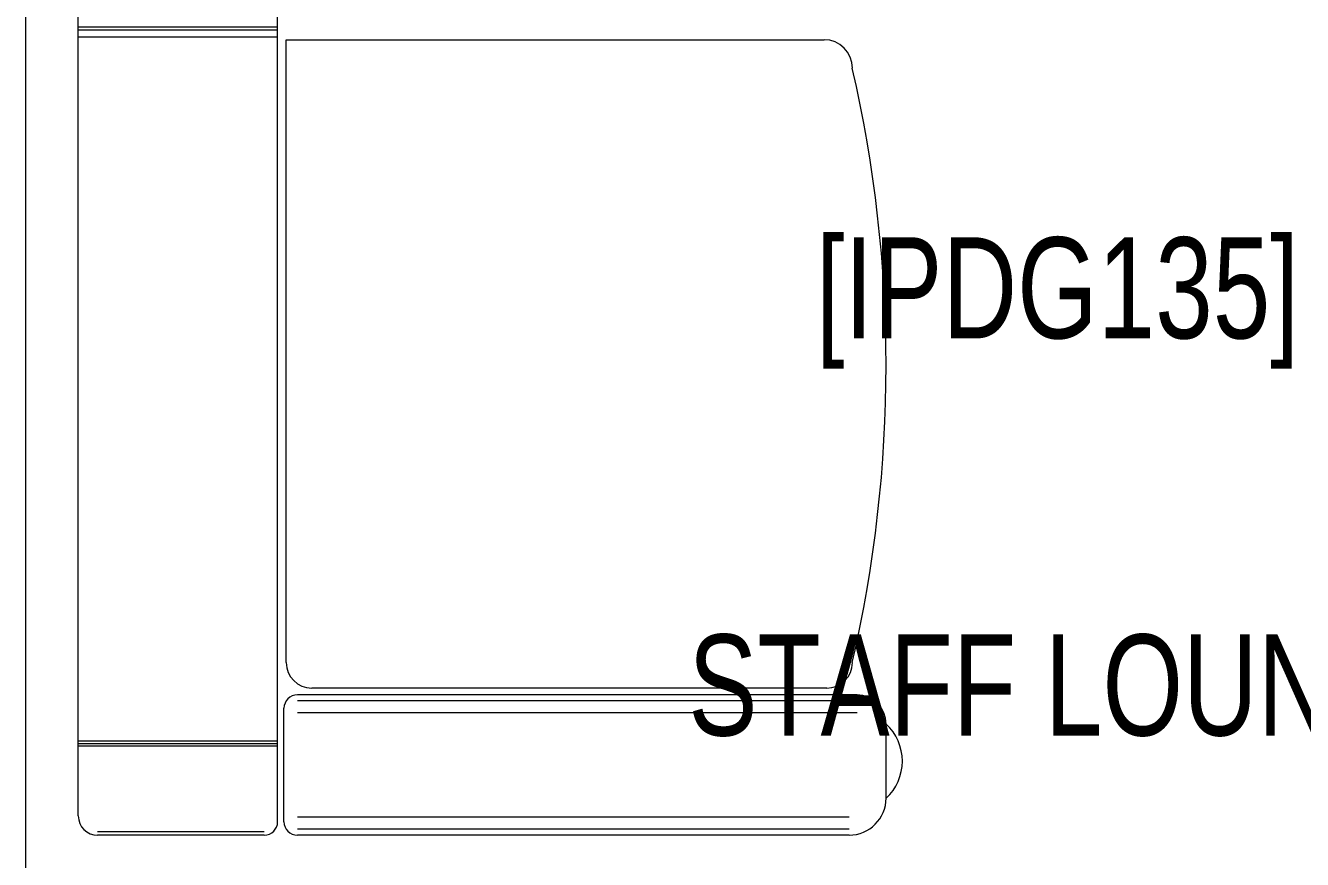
# Model space of a CAD drawing. Header units: metres. Extents: x -18745 to 220762, y -1579758 to -1356048.
# Drawn here: x 131342 to 132606, y -1409766 to -1408940 of the extents above; entities that cross this region are included whole.
import ezdxf

# ---------------------------------------------------------------- set-up
doc = ezdxf.new("R2010")
doc.units = ezdxf.units.M
doc.layers.get('0').update_dxf_attribs({"lineweight": 0})
for name, color, linetype, lineweight in [('A-100 - Copy$0$72_EGR_BASE_TEXT', 8, 'Continuous', 0), ('A-100 - Copy$0$Medical Equipment and Furniture', 8, 'Continuous', 0), ('A-100 - Copy$0$Medical Equipment and Furniture1', 8, 'Continuous', 5), ('A-100 - Copy$0$Walls', 8, 'Continuous', 0)]:
    doc.layers.add(name, color=color, linetype=linetype, lineweight=lineweight)
doc.styles.add('A-100 - Copy$0$X3G_ENTITY_2587EA', font='swisscl.ttf', dxfattribs={"height": 200})

# ---------------------------------------------------------------- blocks, each defined once
blk = doc.blocks.new('A-100 - Copy$0$GF21008-P')
at = {"layer": 'A-100 - Copy$0$Medical Equipment and Furniture1'}
for p, q in [((-0.7709, 0), (0.7906, 0)), ((-0.7019, -0.1974), (-0.7019, 0)), ((-0.6994, -0.1974), (-0.6994, 0)), ((-0.6968, -0.1974), (-0.6968, 0)), ((0, -0.1974), (0, 0)), ((0.0069, -0.1974), (0.0069, 0)), ((0.0099, -0.1974), (0.0099, 0)), ((-0.79, -0.1841), (-0.79, -0.0191)), ((-0.7866, -0.1841), (-0.7866, -0.0191)), ((-0.7767, -0.1974), (0.7964, -0.1974)), ((-0.7767, -0.2037), (-0.6644, -0.2037)), ((-0.6191, -0.2059), (-0.0026, -0.2059)), ((-0.0026, -0.2059), (-0.0026, -0.7385)), ((-0.79, -0.7634), (-0.79, -0.217)), ((-0.784, -0.7634), (-0.784, -0.217)), ((-0.7722, -0.7634), (-0.7722, -0.217)), ((-0.6689, -0.7712), (-0.6689, -0.217)), ((-0.6571, -0.7712), (-0.6571, -0.217)), ((-0.6512, -0.7712), (-0.6512, -0.217)), ((-0.6444, -0.7413), (-0.6444, -0.2312)), ((-0.7533, -0.8), (-0.68, -0.8))]:
    blk.add_line(p, q, dxfattribs=at)
for centre, radius, start, end in [((-0.7709, -0.0191), 0.0191, 90, 180), ((-0.7767, -0.1841), 0.0133, 180, 270), ((-0.7767, -0.217), 0.0133, 90, 180), ((-0.6644, -0.217), 0.0133, 0, 90), ((-0.6191, -0.2312), 0.0253, 90, 180), ((-0.6191, -0.7413), 0.0253, 180, 270), ((-0.0307, -0.7385), 0.0281, 270, 0), ((-0.7533, -0.7634), 0.0366, 180, 270), ((-0.68, -0.7712), 0.0288, 270, 0), ((-0.3249, 0.51), 1.31, 257.0217, 282.9783), ((-0.7167, -0.7662), 0.0499, 222.6462, 317.3538)]:
    blk.add_arc(centre, radius, start, end, dxfattribs=at)
blk = doc.blocks.new('A-100 - Copy')
at = {"layer": 'A-100 - Copy$0$Walls'}
blk.add_line((131341.7, -1407230.6, 0), (131341.7, -1411527.7, 0), dxfattribs=at)
at = {"layer": 'A-100 - Copy$0$Medical Equipment and Furniture', "xscale": 1000.000000000003, "yscale": 1000.000000000003, "zscale": 1000.000000000003, "rotation": 90}
blk.add_blockref('A-100 - Copy$0$GF21008-P', (131393.9, -1408951.6, 0), dxfattribs=at)
at = {"layer": 'A-100 - Copy$0$72_EGR_BASE_TEXT', "char_height": 100, "attachment_point": 2, "style": 'A-100 - Copy$0$X3G_ENTITY_2587EA'}
for s, insert in [('[IPDG135]', (132363.6, -1409149.8)), ('STAFF LOUNGE/ PANTRY', (132627.4, -1409542.9))]:
    blk.add_mtext(s, dxfattribs=dict(at, insert=insert))

msp = doc.modelspace()

# ---------------------------------------------------------------- block references
msp.add_blockref('A-100 - Copy', (0, 0))

doc.saveas('drawing.dxf')
